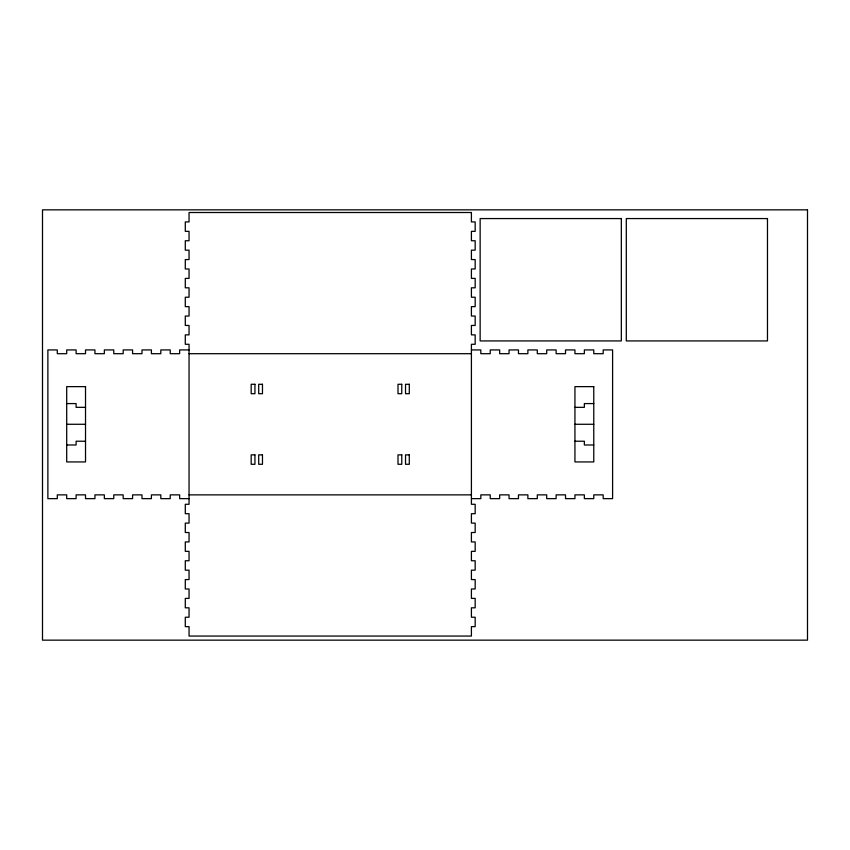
<?xml version="1.0" encoding="UTF-8"?>
<svg xmlns="http://www.w3.org/2000/svg" width="850" height="850" viewBox="0 0 850 850"><rect width="100%" height="100%" fill="white"/><g stroke="black" fill="none" stroke-linecap="round" stroke-linejoin="round"><path stroke-width="1.27" d="M189.051 349.924L179.648 349.924L179.648 353.696L170.234 353.696L170.234 349.924L160.82 349.924L160.82 353.696L151.406 353.696L151.406 349.924L141.992 349.924L141.992 353.696L132.579 353.696L132.579 349.924L123.176 349.924L123.176 353.696L113.762 353.696L113.762 349.924L104.348 349.924L104.348 353.696L94.934 353.696L94.934 349.924L85.521 349.924L85.521 353.696L76.107 353.696L76.107 349.924L66.704 349.924L66.704 353.696L57.29 353.696L57.29 349.924L47.876 349.924L47.876 498.642L57.29 498.642L57.29 494.87L66.704 494.87L66.704 498.642L76.107 498.642L76.107 494.87L85.521 494.87L85.521 498.642L94.934 498.642L94.934 494.87L104.348 494.87L104.348 498.642L113.762 498.642L113.762 494.87L123.176 494.87L123.176 498.642L132.579 498.642L132.579 494.87L141.992 494.87L141.992 498.642L151.406 498.642L151.406 494.87L160.82 494.87L160.82 498.642L170.234 498.642L170.234 494.87L179.648 494.87L179.648 498.642L189.051 498.642M471.41 349.924L480.824 349.924L480.824 353.696L490.237 353.696L490.237 349.924L499.651 349.924L499.651 353.696L509.054 353.696L509.054 349.924L518.468 349.924L518.468 353.696L527.882 353.696L527.882 349.924L537.296 349.924L537.296 353.696L546.709 353.696L546.709 349.924L556.123 349.924L556.123 353.696L565.526 353.696L565.526 349.924L574.94 349.924L574.94 353.696L584.354 353.696L584.354 349.924L593.768 349.924L593.768 353.696L603.181 353.696L603.181 349.924L612.595 349.924L612.595 498.642L603.181 498.642L603.181 494.87L593.768 494.87L593.768 498.642L584.354 498.642L584.354 494.87L574.94 494.87L574.94 498.642L565.526 498.642L565.526 494.87L556.123 494.87L556.123 498.642L546.709 498.642L546.709 494.87L537.296 494.87L537.296 498.642L527.882 498.642L527.882 494.87L518.468 494.87L518.468 498.642L509.054 498.642L509.054 494.87L499.651 494.87L499.651 498.642L490.237 498.642L490.237 494.87L480.824 494.87L480.824 498.642L471.41 498.642M189.051 353.696L471.41 353.696M66.704 403.58L76.107 403.58L76.107 407.341L85.521 407.341M593.768 403.58L584.354 403.58L584.354 407.341L574.94 407.341M66.704 424.277L85.521 424.277M574.94 424.277L593.768 424.277M85.521 441.224L76.107 441.224L76.107 444.986L66.704 444.986M574.94 441.224L584.354 441.224L584.354 444.986L593.768 444.986M189.051 494.87L471.41 494.87M807.5 209.844L42.5 209.844L42.5 640.156L807.5 640.156L807.5 209.844M471.41 212.511L189.051 212.511L189.051 221.924L185.289 221.924L185.289 231.338L189.051 231.338L189.051 240.752L185.289 240.752L185.289 250.166L189.051 250.166L189.051 259.579L185.289 259.579L185.289 268.983L189.051 268.983L189.051 278.396L185.289 278.396L185.289 287.81L189.051 287.81L189.051 297.224L185.289 297.224L185.289 306.638L189.051 306.638L189.051 316.041L185.289 316.041L185.289 325.454L189.051 325.454L189.051 334.868L185.289 334.868L185.289 344.282L189.051 344.282L189.051 504.284L185.289 504.284L185.289 513.697L189.051 513.697L189.051 523.111L185.289 523.111L185.289 532.514L189.051 532.514L189.051 541.928L185.289 541.928L185.289 551.342L189.051 551.342L189.051 560.756L185.289 560.756L185.289 570.169L189.051 570.169L189.051 579.583L185.289 579.583L185.289 588.986L189.051 588.986L189.051 598.4L185.289 598.4L185.289 607.814L189.051 607.814L189.051 617.227L185.289 617.227L185.289 626.641L189.051 626.641L189.051 636.055L471.41 636.055L471.41 626.641L475.171 626.641L475.171 617.227L471.41 617.227L471.41 607.814L475.171 607.814L475.171 598.4L471.41 598.4L471.41 588.986L475.171 588.986L475.171 579.583L471.41 579.583L471.41 570.169L475.171 570.169L475.171 560.756L471.41 560.756L471.41 551.342L475.171 551.342L475.171 541.928L471.41 541.928L471.41 532.514L475.171 532.514L475.171 523.111L471.41 523.111L471.41 513.697L475.171 513.697L475.171 504.284L471.41 504.284L471.41 344.282L475.171 344.282L475.171 334.868L471.41 334.868L471.41 325.454L475.171 325.454L475.171 316.041L471.41 316.041L471.41 306.638L475.171 306.638L475.171 297.224L471.41 297.224L471.41 287.81L475.171 287.81L475.171 278.396L471.41 278.396L471.41 268.983L475.171 268.983L475.171 259.579L471.41 259.579L471.41 250.166L475.171 250.166L475.171 240.752L471.41 240.752L471.41 231.338L475.171 231.338L475.171 221.924L471.41 221.924L471.41 212.511M621.329 218.567L480.144 218.567L480.144 340.924L621.329 340.924L621.329 218.567M767.476 218.567L626.301 218.567L626.301 340.924L767.476 340.924L767.476 218.567M254.936 384.285L251.175 384.285L251.175 393.699L254.936 393.699L254.936 384.285M262.469 384.285L258.697 384.285L258.697 393.699L262.469 393.699L262.469 384.285M401.763 384.285L398.002 384.285L398.002 393.699L401.763 393.699L401.763 384.285M409.296 384.285L405.524 384.285L405.524 393.699L409.296 393.699L409.296 384.285M85.521 386.633L66.704 386.633L66.704 461.933L85.521 461.933L85.521 386.633M593.768 386.633L574.94 386.633L574.94 461.933L593.768 461.933L593.768 386.633M254.936 454.867L251.175 454.867L251.175 464.281L254.936 464.281L254.936 454.867M262.469 454.867L258.697 454.867L258.697 464.281L262.469 464.281L262.469 454.867M401.763 454.867L398.002 454.867L398.002 464.281L401.763 464.281L401.763 454.867M409.296 454.867L405.524 454.867L405.524 464.281L409.296 464.281L409.296 454.867"/></g></svg>
